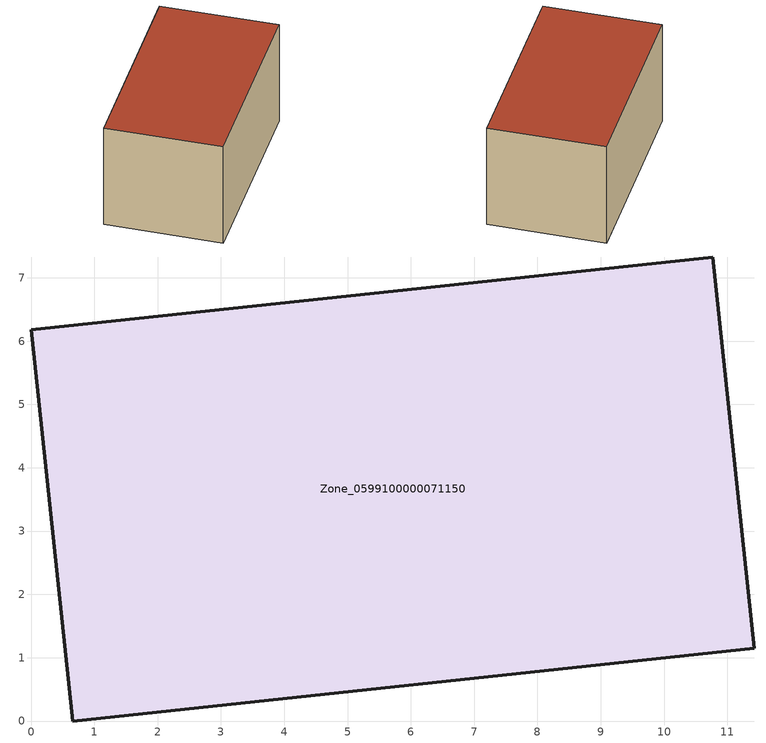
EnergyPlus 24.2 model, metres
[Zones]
Zone_0599100000071150
 floor ground (C_G): 10.77,7.33 11.43,1.15 0.66,0 0,6.18 z3.3
 wall outside (C_F): 0.66,0 11.43,1.15 10.77,7.33 0,6.18 0.66,0 z3.3:9.22
 roof outside (C_R): 11.43,1.15 10.77,7.33 0,6.18 0.66,0 z9.22
[BUILDING]
Pand.0599100000071150: North Axis=0; Terrain=City; Loads Convergence Tolerance Value=0.04; Temperature Convergence Tolerance Value=0.4; Solar Distribution=FullExterior; Maximum Number of Warmup Days=25; Minimum Number of Warmup Days=1
[Site:Location]
Rotterdam.The.Hague.AP_ZH_NLD Design_Conditions: Latitude=51.96; Longitude=4.45; Time Zone=1; Elevation=-4.5
[SITE:GROUNDTEMPERATURE:BUILDINGSURFACE]
18, 18, 18, 18, 18, 18, 18, 18, 18, 18, 18, 18
[MATERIAL] Thermal Absorptance=0.9; Solar Absorptance=0.7; Visible Absorptance=0.7
Name | Roughness | Thickness | Conductivity | Density | Specific Heat
G.TI.1946-1964 | MediumSmooth | 0.15 | 1 | 540 | 1210
F.TI.1946-1964 | Rough | 0.3 | 0.857143 | 1920 | 840
R.TI.1946-1964 | MediumRough | 0.2 | 0.277778 | 1500 | 1000
[CONSTRUCTION]
C_G: G.TI.1946-1964
C_F: F.TI.1946-1964
C_R: R.TI.1946-1964
[ZONE]
Zone_0599100000071150: Type=1; Multiplier=1; Ceiling Height=Autocalculate; Volume=Autocalculate; Floor Area=autocalculate; Part of Total Floor Area=Yes
[ZONEINFILTRATION:DESIGNFLOWRATE]
Infil_Zone_0599100000071150: Zone or ZoneList or Space or SpaceList=Zone_0599100000071150; Schedule=AlwaysOn; Design Flow Rate Calculation Method=Flow/Area; Flow Rate per Floor Area=0.003; Constant Term Coefficient=1; Temperature Term Coefficient=0; Velocity Term Coefficient=0; Velocity Squared Term Coefficient=0
[HVACTEMPLATE:ZONE:IDEALLOADSAIRSYSTEM]
Zone_0599100000071150: Maximum Heating Supply Air Temperature=50; Minimum Cooling Supply Air Temperature=13; Maximum Heating Supply Air Humidity Ratio=0.0156; Minimum Cooling Supply Air Humidity Ratio=0.0077; Heating Limit=NoLimit; Cooling Limit=NoLimit; Dehumidification Control Type=ConstantSensibleHeatRatio; Cooling Sensible Heat Ratio=0.7; Dehumidification Setpoint=60; Humidification Control Type=None; Humidification Setpoint=30; Outdoor Air Method=None; Outdoor Air Flow Rate per Person=0.00944; Outdoor Air Flow Rate per Zone Floor Area=0; Outdoor Air Flow Rate per Zone=0; Demand Controlled Ventilation Type=None; Outdoor Air Economizer Type=NoEconomizer; Heat Recovery Type=None; Sensible Heat Recovery Effectiveness=0.7; Latent Heat Recovery Effectiveness=0.65
[ZONECONTROL:THERMOSTAT]
ThermostatControl_Zone_0599100000071150: Zone or ZoneList=Zone_0599100000071150; Control Type Schedule=DualSetpointControlType; Control 1=Thermostat_Zone_0599100000071150; Temperature Difference Between Cutout And Setpoint=0
[THERMOSTATSETPOINT:DUALSETPOINT]
Thermostat_Zone_0599100000071150: Heating Setpoint Temperature Schedule=HeatingSetpoint_Zone_0599100000071150; Cooling Setpoint Temperature Schedule=CoolingSetpoint_Zone_0599100000071150
[SCHEDULE:COMPACT]
HeatingSetpoint_Zone_0599100000071150: Through: 12/31, For: AllDays, Until: 24:00, 21
CoolingSetpoint_Zone_0599100000071150: Through: 12/31, For: AllDays, Until: 24:00, 24
DualSetpointControlType: Through: 12/31, For: AllDays, Until: 24:00, 4
AlwaysOn: Through: 12/31, For: AllDays, Until: 24:00, 1
